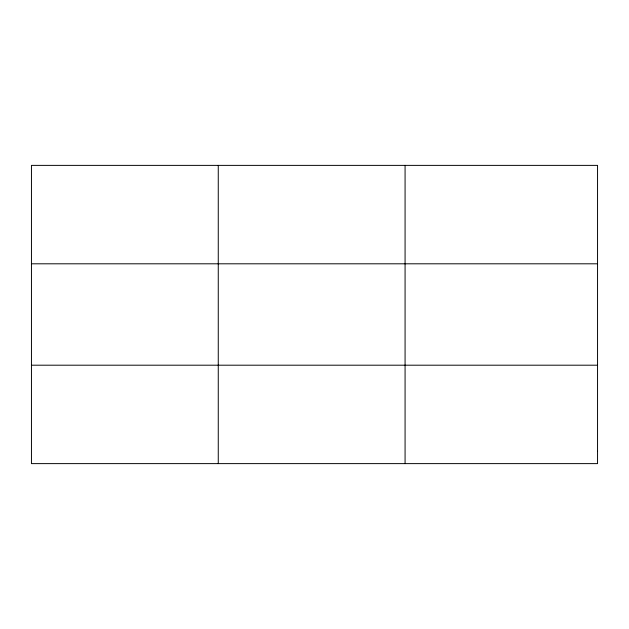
<?xml version="1.0" encoding="UTF-8"?>
<svg xmlns="http://www.w3.org/2000/svg" width="629" height="629" viewBox="0 0 629 629"><rect width="100%" height="100%" fill="white"/><g stroke="black" fill="none" stroke-linecap="round" stroke-linejoin="round"><path stroke-width="0.94" d="M218.263 463.62L218.263 165.38M405.076 463.62L405.076 165.38M31.45 263.803L597.55 263.803M31.45 365.197L597.55 365.197M597.55 451.315L597.55 463.62L31.45 463.62L31.45 165.38L597.55 165.38L597.55 451.315"/></g></svg>
